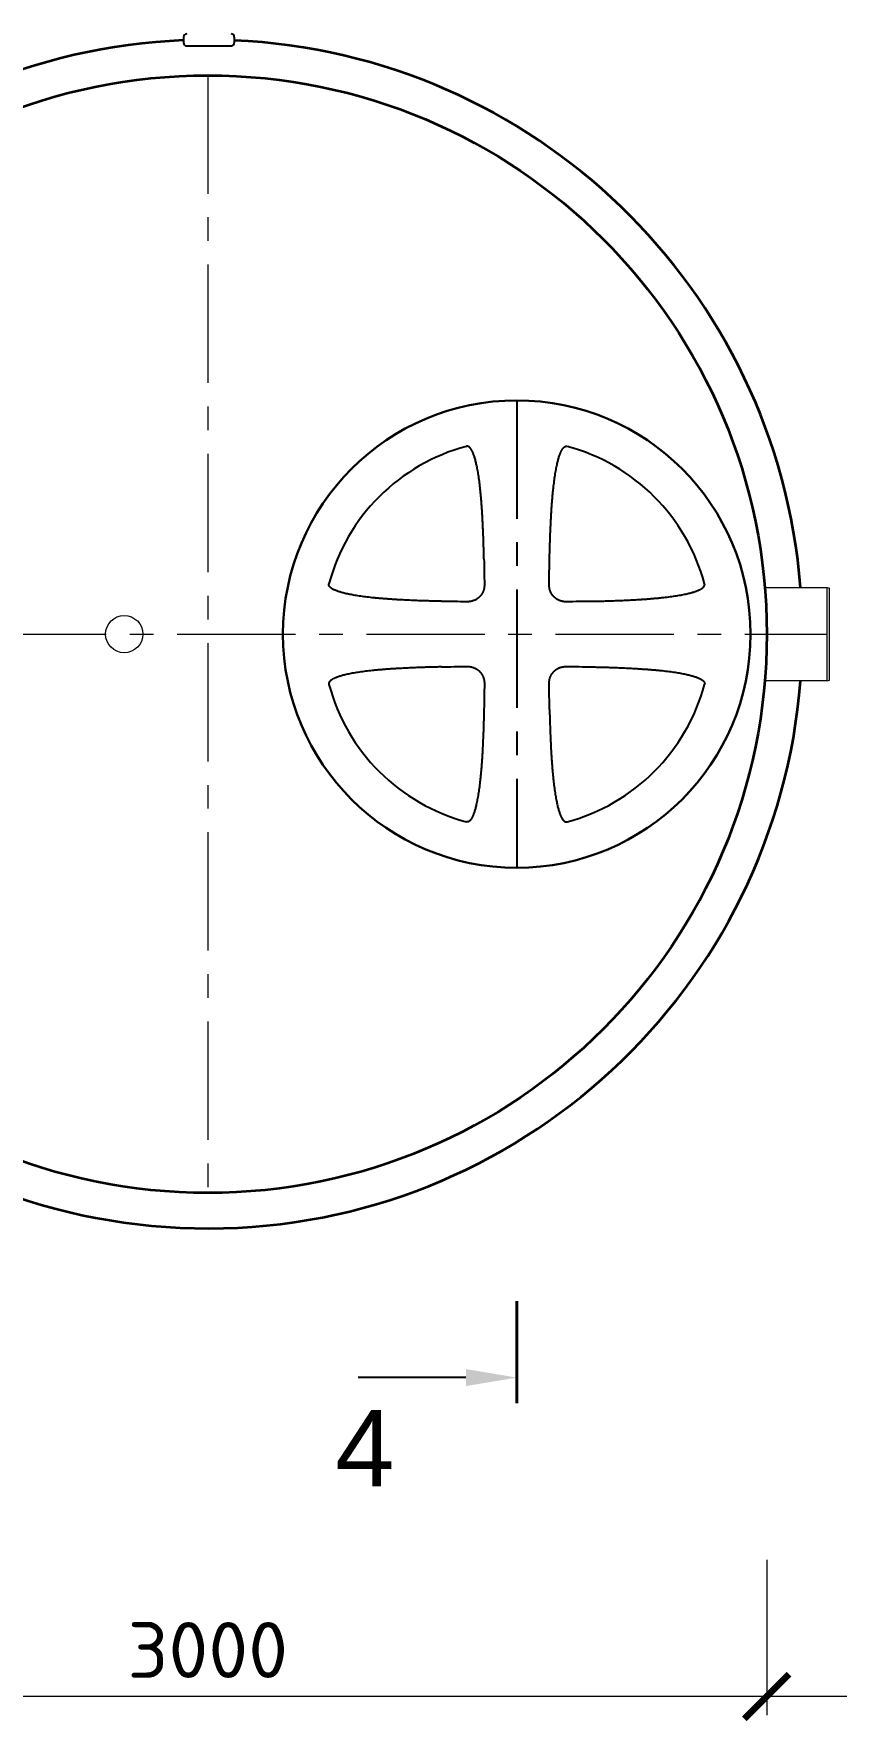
# Model space of a CAD drawing. Header units: millimetres. Extents: x 313506 to 417817, y -39276 to 9875.
# Drawn here: x 388800 to 390954, y -7296 to -2766 of the extents above; entities that cross this region are included whole.
import ezdxf

# ---------------------------------------------------------------- set-up
doc = ezdxf.new("R2010")
doc.units = ezdxf.units.MM
doc.linetypes.add('K5LT32784', pattern=[0])
doc.linetypes.add('осевая', pattern=[50.8, 31.75, -6.35, 6.35, -6.35])
doc.layers.add('К0-элементы', color=7, linetype='Continuous', true_color=0x643232)
doc.layers.add('Системный слой', color=7, linetype='Continuous')
doc.styles.add('ARTEM Arial', font='simplex.shx')
doc.dimstyles.new('ARTEM', dxfattribs={"dimtxt": 70, "dimasz": 50, "dimexe": 35, "dimexo": 15, "dimgap": 10, "dimtad": 1, "dimdec": 0, "dimtxsty": 'ARTEM Arial', "dimcen": 2.5, "dimclrd": 7, "dimclre": 7, "dimclrt": 7, "dimadec": 0, "dimazin": 0, "dimtfac": 1, "dimtdec": 0, "dimtmove": 0, "dimatfit": 3, "dimfxl": 1, "dimlwd": 15, "dimlwe": 15, "dimarcsym": 0})

# ---------------------------------------------------------------- blocks, each defined once
blk = doc.blocks.new('_ArchTick')
at = {"color": 0, "linetype": 'ByBlock', "const_width": 0.15}
blk.add_lwpolyline([(-0.5, -0.5), (0.5, 0.5)], dxfattribs=at)
blk = doc.blocks.new('*D371')
at = {"color": 7, "lineweight": 15, "transparency": 16777216}
for p, q in [((387767, -6878), (387767, -7279.8)), ((390767, -6863), (390767, -7279.8)), ((390767, -7229.8), (387767, -7229.8))]:
    blk.add_line(p, q, dxfattribs=at)
at = {"layer": 'Defpoints', "color": 0, "lineweight": 20, "transparency": 16777216}
for p in [(387767, -6863), (390767, -6848), (387767, -7229.8)]:
    blk.add_point(p, dxfattribs=at)
at = {"color": 7, "lineweight": 15, "transparency": 16777216, "xscale": 120, "yscale": 120, "zscale": 120, "rotation": 180}
blk.add_blockref('_ArchTick', (387767, -7229.8), dxfattribs=at)
at = {"color": 7, "lineweight": 15, "transparency": 16777216, "xscale": 120, "yscale": 120, "zscale": 120}
blk.add_blockref('_ArchTick', (390767, -7229.8), dxfattribs=at)
at = {"color": 7, "lineweight": 20, "transparency": 16777216, "insert": (389267, -7104.8), "char_height": 150, "attachment_point": 5, "style": 'ARTEM Arial'}
blk.add_mtext('3000', dxfattribs=at)
blk = doc.blocks.new('*D393')
at = {"color": 7, "lineweight": 15, "transparency": 16777216}
for p, q in [((390767, -6863), (390767, -7279.8)), ((392767, -6848), (392767, -7279.8)), ((392767, -7229.8), (390767, -7229.8))]:
    blk.add_line(p, q, dxfattribs=at)
at = {"layer": 'Defpoints', "color": 0, "lineweight": 20, "transparency": 16777216}
for p in [(392767, -6833), (390767, -6848), (390767, -7229.8)]:
    blk.add_point(p, dxfattribs=at)
at = {"color": 7, "lineweight": 15, "transparency": 16777216, "xscale": 120, "yscale": 120, "zscale": 120, "rotation": 180}
blk.add_blockref('_ArchTick', (390767, -7229.8), dxfattribs=at)
at = {"color": 7, "lineweight": 15, "transparency": 16777216, "xscale": 120, "yscale": 120, "zscale": 120}
blk.add_blockref('_ArchTick', (392767, -7229.8), dxfattribs=at)
at = {"color": 7, "lineweight": 20, "transparency": 16777216, "insert": (391767, -7104.8), "char_height": 150, "attachment_point": 5, "style": 'ARTEM Arial'}
blk.add_mtext('2000', dxfattribs=at)

msp = doc.modelspace()

# ---------------------------------------------------------------- linework, layer by layer
at = {"color": 7, "lineweight": 25}
for p, q in [((389202.2, -2774.6), (389202.2, -2789.9)), ((389210.9, -2798.6), (389329.5, -2798.6)), ((389338.2, -2774.6), (389338.2, -2789.9))]:
    msp.add_line(p, q, dxfattribs=at)
at = {"color": 1, "linetype": 'осевая', "lineweight": 15, "ltscale": 10}
for p, q in [((389267.3, -2877.7), (389267.3, -5877.7)), ((360736.6, -4377.7), (390929.4, -4377.6))]:
    msp.add_line(p, q, dxfattribs=at)
at = {"color": 1, "linetype": 'осевая', "lineweight": 25, "ltscale": 10}
msp.add_line((390096.2, -3750.2), (390096.2, -5005), dxfattribs=at)
at = {"color": 7, "lineweight": 15}
for p, q in [((390762.1, -4252.6), (390929.4, -4252.6)), ((390929.4, -4502.6), (390762.1, -4502.6))]:
    msp.add_line(p, q, dxfattribs=at)
at = {"color": 1, "lineweight": 40}
msp.add_line((390096.2, -6441.8), (390096.2, -6168.8), dxfattribs=at)
at = {"color": 1, "linetype": 'ByBlock', "lineweight": -2}
msp.add_lwpolyline([(389959.7, -6373.5), (389670.3, -6373.5)], dxfattribs=at)
at = {"lineweight": 35}
msp.add_circle((389267.3, -4377.7), 1500, dxfattribs=at)
at = {"lineweight": 20}
msp.add_circle((389042.8, -4377.7), 50, dxfattribs=at)
at = {"lineweight": 35}
for start, end in [(92.3374, 175.2926), (4.4969, 87.452), (184.7012, 355.5099)]:
    msp.add_arc((389267.3, -4377.7), 1595.5, start, end, dxfattribs=at)
at = {"color": 7, "lineweight": 25}
for centre, start, end in [((389210.9, -2774.6), 90, 180), ((389210.9, -2789.9), 180, 270), ((389329.5, -2774.6), 0, 90), ((389329.5, -2789.9), 270, 0)]:
    msp.add_arc(centre, 8.7, start, end, dxfattribs=at)
at = {"color": 1, "lineweight": 25}
msp.add_solid([(389959.7, -6396.3), (390096.2, -6373.5), (389959.7, -6350.8)], dxfattribs=at)
at = {"layer": 'К0-элементы', "color": 7, "linetype": 'K5LT32784', "lineweight": 20}
for p, q in [((390929.4, -4252.6), (390935.4, -4254.1)), ((390929.4, -4502.6), (390929.4, -4252.6)), ((390935.4, -4501.1), (390935.4, -4254.1)), ((390929.4, -4502.6), (390935.4, -4501.1))]:
    msp.add_line(p, q, dxfattribs=at)
at = {"layer": 'Системный слой', "color": 7, "lineweight": 30}
msp.add_circle((390096.2, -4377.6), 627.4, dxfattribs=at)
at = {"layer": 'Системный слой', "color": 7, "lineweight": 25}
for start, end in [(104.9943, 165.0057), (14.9943, 75.0057), (194.9943, 255.0057), (284.9943, 345.0057)]:
    msp.add_arc((390096.2, -4377.6), 521.8, start, end, dxfattribs=at)
at = {"layer": 'Системный слой', "color": 7, "lineweight": 25, "extrusion": (0, 0, -1)}
for centre, major_axis, start_param, end_param in [((388920.4, -4377.6), (0, -3187), -1.634239, -1.612784), ((391272.1, -4377.6), (0, 3187), -1.528808, -1.507354), ((390096.2, -3201.8), (-3187, 0), -1.528808, -1.507354), ((390096.2, -3201.8), (-3187, 0), -1.634239, -1.612784), ((390096.2, -5553.5), (3187, 0), -1.634239, -1.612784), ((390096.2, -5553.5), (3187, 0), -1.528808, -1.507354), ((388920.4, -4377.6), (0, -3187), -1.528808, -1.507354), ((391272.1, -4377.6), (0, 3187), -1.634239, -1.612784)]:
    msp.add_ellipse(centre, major_axis=major_axis, ratio=0.34202, start_param=start_param, end_param=end_param, dxfattribs=at)
at = {"layer": 'Системный слой', "color": 7, "lineweight": 25}
for points, knots in [([(390008.2, -4175.6), (390008.1, -4170.2), (390007.8, -4159.2), (390007.4, -4142.6), (390007, -4128.5), (390006.6, -4116.9), (390006.2, -4108), (390005.8, -4097.9), (390005.3, -4086.6), (390004.7, -4074), (390004.1, -4062.3), (390003.4, -4051.6), (390002.8, -4041.9), (390002.1, -4032.1), (390001.4, -4022.4), (390000.6, -4012.8), (389999.8, -4003.4), (389998.9, -3994.1), (389997.9, -3985.1), (389996.9, -3976.2), (389995.8, -3967.7), (389994.7, -3959.4), (389993.5, -3951.4), (389992.3, -3943.7), (389991, -3936.4), (389989.7, -3929.6), (389988.4, -3923.3), (389987.1, -3917.5), (389985.8, -3912.2), (389984.4, -3907.3), (389983.1, -3902.9), (389981.8, -3898.8), (389980.6, -3895.3), (389979.3, -3892.1), (389978.2, -3889.4), (389977.1, -3887.1), (389976.1, -3885.1), (389975.2, -3883.5), (389974.3, -3882), (389973.5, -3880.7), (389972.8, -3879.7), (389972.1, -3878.8), (389971.5, -3878), (389970.9, -3877.4), (389970.4, -3876.9), (389970, -3876.5), (389969.6, -3876.1), (389969.2, -3875.8), (389968.8, -3875.5), (389968.5, -3875.2), (389968.1, -3875), (389967.8, -3874.7), (389967.4, -3874.5), (389967, -3874.3), (389966.5, -3874), (389966, -3873.8), (389965.4, -3873.6), (389964.7, -3873.4), (389963.9, -3873.3), (389963.1, -3873.3), (389962.3, -3873.3), (389961.7, -3873.4), (389961.3, -3873.5), (389961.2, -3873.6)], [0, 0, 0, 0, 3.294372, 6.658592, 10.121593, 11.902894, 13.727108, 15.565806, 18.089199, 20.650882, 23.250738, 25.227925, 27.214477, 29.207845, 31.198516, 33.161939, 35.100749, 36.992852, 38.86301, 40.668913, 42.43271, 44.134312, 45.815956, 47.40632, 48.925529, 50.321905, 51.666806, 52.875385, 53.998684, 55.003566, 55.973887, 56.834853, 57.620252, 58.285215, 58.906539, 59.421027, 59.873097, 60.246259, 60.602155, 60.908041, 61.180307, 61.401463, 61.604048, 61.767517, 61.910185, 62.028901, 62.14479, 62.250718, 62.349589, 62.437156, 62.520317, 62.600986, 62.683377, 62.794474, 62.904935, 63.013803, 63.122506, 63.271682, 63.45784, 63.633238, 63.754366, 63.934896, 64, 64, 64, 64]), ([(390184.3, -4175.6), (390184.4, -4170.2), (390184.6, -4159.2), (390185.1, -4142.6), (390185.5, -4128.5), (390185.9, -4116.9), (390186.3, -4107.9), (390186.6, -4098.8), (390187, -4089.5), (390187.5, -4080.1), (390188, -4070.6), (390188.5, -4060.9), (390189.1, -4051.2), (390189.7, -4041.4), (390190.4, -4031.6), (390191.1, -4021.9), (390191.9, -4012.3), (390192.8, -4002.8), (390193.7, -3993.5), (390194.6, -3984.5), (390195.7, -3975.6), (390196.7, -3967.1), (390197.9, -3958.8), (390199.1, -3950.8), (390200.3, -3943.1), (390201.6, -3935.8), (390202.9, -3929), (390204.2, -3922.8), (390205.5, -3917), (390206.9, -3911.7), (390208.2, -3906.9), (390209.5, -3902.5), (390210.8, -3898.4), (390212.1, -3894.9), (390213.3, -3891.8), (390214.4, -3889.2), (390215.5, -3886.9), (390216.4, -3885), (390217.3, -3883.4), (390218.2, -3881.9), (390219, -3880.7), (390219.7, -3879.6), (390220.4, -3878.8), (390221, -3878), (390221.6, -3877.4), (390222.1, -3876.9), (390222.5, -3876.5), (390222.9, -3876.1), (390223.3, -3875.8), (390223.7, -3875.5), (390224, -3875.2), (390224.3, -3875), (390224.7, -3874.7), (390225.1, -3874.5), (390225.5, -3874.3), (390226, -3874), (390226.5, -3873.8), (390227.1, -3873.6), (390227.8, -3873.4), (390228.6, -3873.3), (390229.4, -3873.3), (390230.1, -3873.3), (390230.7, -3873.4), (390231.1, -3873.5), (390231.3, -3873.6)], [0, 0, 0, 0, 3.346522, 6.766848, 10.291529, 12.10647, 13.966728, 15.842272, 17.760329, 19.705723, 21.690551, 23.687495, 25.705597, 27.732688, 29.765616, 31.795276, 33.795524, 35.769581, 37.694349, 39.596139, 41.431301, 43.222957, 44.950628, 46.657893, 48.27186, 49.813093, 51.228677, 52.591625, 53.814671, 54.950111, 55.963708, 56.941681, 57.807329, 58.595452, 59.260387, 59.880783, 60.393124, 60.842571, 61.213062, 61.566815, 61.871519, 62.143339, 62.364996, 62.568381, 62.733225, 62.877534, 62.998106, 63.115804, 63.223386, 63.323799, 63.412733, 63.497193, 63.579124, 63.662803, 63.775637, 63.887825, 63.998395, 64.108796, 64.260302, 64.449369, 64.627508, 64.750528, 64.933879, 65, 65, 65, 65]), ([(389894.2, -4289.6), (389889.1, -4289.5), (389878.7, -4289.2), (389865.6, -4288.9), (389853.3, -4288.5), (389840.1, -4288.1), (389823, -4287.5), (389804.8, -4286.7), (389788.8, -4285.9), (389776, -4285.2), (389765.4, -4284.5), (389755.4, -4283.8), (389745.8, -4283.1), (389736.2, -4282.4), (389726.7, -4281.6), (389717.4, -4280.7), (389708.3, -4279.8), (389699.4, -4278.8), (389690.7, -4277.8), (389682.2, -4276.7), (389674, -4275.5), (389666, -4274.3), (389658.6, -4273), (389651.5, -4271.7), (389645, -4270.4), (389638.9, -4269.1), (389633.4, -4267.8), (389628.3, -4266.5), (389623.6, -4265.1), (389619.3, -4263.8), (389615.5, -4262.5), (389612.1, -4261.3), (389609.3, -4260.1), (389606.7, -4259), (389604.6, -4258), (389602.8, -4257), (389601.2, -4256.1), (389599.9, -4255.2), (389598.7, -4254.4), (389597.7, -4253.7), (389596.9, -4253.1), (389596.3, -4252.5), (389595.7, -4252), (389595.3, -4251.6), (389594.9, -4251.1), (389594.5, -4250.7), (389594.2, -4250.3), (389593.9, -4250), (389593.7, -4249.6), (389593.4, -4249.3), (389593.2, -4248.9), (389592.9, -4248.4), (389592.7, -4247.9), (389592.4, -4247.4), (389592.2, -4246.8), (389592.1, -4246.1), (389591.9, -4245.3), (389591.9, -4244.5), (389592, -4243.7), (389592, -4243.1), (389592.1, -4242.7), (389592.2, -4242.6)], [0, 0, 0, 0, 3.02765, 6.130095, 7.711356, 10.295721, 13.929306, 17.852185, 21.075848, 23.356556, 25.454567, 27.369743, 29.28457, 31.181263, 33.060102, 34.903414, 36.729231, 38.501691, 40.238572, 41.921872, 43.587415, 45.168284, 46.682445, 48.08064, 49.429669, 50.648002, 51.78422, 52.805921, 53.793743, 54.673452, 55.478237, 56.163293, 56.80467, 57.338103, 57.808296, 58.197357, 58.567882, 58.885925, 59.167818, 59.395948, 59.604956, 59.772794, 59.91893, 60.040332, 60.158922, 60.267663, 60.369344, 60.459616, 60.545402, 60.628157, 60.712316, 60.824376, 60.935003, 61.043224, 61.149462, 61.294441, 61.474783, 61.6447, 61.762042, 61.936931, 62, 62, 62, 62]), ([(390009.4, -4243.8), (390009.5, -4244.7), (390009.4, -4246.4), (390009.3, -4248.9), (390009, -4251.4), (390008.6, -4253.9), (390008.1, -4256.3), (390007.5, -4258.8), (390006.7, -4261.2), (390005.8, -4263.5), (390004.7, -4265.8), (390003.6, -4268), (390002.4, -4270.1), (390001.1, -4272), (389999.7, -4273.9), (389998.2, -4275.6), (389996.7, -4277.2), (389995.2, -4278.7), (389993.7, -4280.1), (389992.1, -4281.4), (389990.4, -4282.6), (389988.6, -4283.8), (389987, -4284.7), (389985.2, -4285.7), (389983.1, -4286.8), (389980.5, -4287.8), (389978, -4288.7), (389975.8, -4289.3), (389973.5, -4289.8), (389970.9, -4290.3), (389968, -4290.6), (389965.1, -4290.8), (389963.3, -4290.8), (389962.5, -4290.8)], [0, 0, 0, 0, 1.160827, 2.293622, 3.43563, 4.588756, 5.746246, 6.905348, 8.060469, 9.206891, 10.341224, 11.457239, 12.554235, 13.633163, 14.697615, 15.730559, 16.730575, 17.684561, 18.604883, 19.490061, 20.578623, 21.459916, 22.381037, 23.113319, 24.320591, 25.627437, 26.832376, 28.012841, 28.720001, 30.061886, 31.592299, 32.799071, 34, 34, 34, 34]), ([(390230, -4290.8), (390229.2, -4290.8), (390227.5, -4290.8), (390225, -4290.7), (390222.5, -4290.4), (390220, -4290), (390217.5, -4289.5), (390215.1, -4288.8), (390212.7, -4288.1), (390210.3, -4287.1), (390208.1, -4286.1), (390205.9, -4285), (390203.8, -4283.8), (390201.8, -4282.5), (390200, -4281.1), (390198.2, -4279.6), (390196.6, -4278.1), (390195.2, -4276.6), (390193.8, -4275.1), (390192.5, -4273.5), (390191.2, -4271.8), (390190.1, -4270), (390189.1, -4268.4), (390188.1, -4266.6), (390187.1, -4264.4), (390186.1, -4261.9), (390185.2, -4259.4), (390184.6, -4257.2), (390184.1, -4254.9), (390183.6, -4252.3), (390183.2, -4249.4), (390183, -4246.5), (390183, -4244.7), (390183, -4243.8)], [0, 0, 0, 0, 1.160827, 2.293622, 3.43563, 4.588756, 5.746246, 6.905348, 8.060469, 9.206891, 10.341224, 11.457239, 12.554235, 13.633163, 14.697615, 15.730559, 16.730575, 17.684561, 18.604883, 19.490061, 20.578623, 21.459916, 22.381037, 23.113319, 24.320591, 25.627437, 26.832376, 28.012841, 28.720001, 30.061886, 31.592299, 32.799071, 34, 34, 34, 34]), ([(390298.3, -4289.6), (390303.5, -4289.5), (390314.2, -4289.2), (390327.5, -4288.9), (390340.1, -4288.5), (390353.5, -4288.1), (390371, -4287.4), (390389.5, -4286.6), (390405.7, -4285.8), (390418.7, -4285), (390429.4, -4284.4), (390439.4, -4283.7), (390449.1, -4283), (390458.8, -4282.2), (390468.2, -4281.3), (390477.6, -4280.5), (390486.7, -4279.5), (390495.6, -4278.5), (390504.2, -4277.5), (390512.6, -4276.3), (390520.8, -4275.2), (390528.6, -4273.9), (390536, -4272.7), (390543, -4271.3), (390549.4, -4270), (390555.4, -4268.7), (390560.8, -4267.4), (390565.8, -4266), (390570.4, -4264.7), (390574.5, -4263.4), (390578.2, -4262.1), (390581.4, -4260.8), (390584.2, -4259.7), (390586.6, -4258.6), (390588.6, -4257.6), (390590.3, -4256.7), (390591.8, -4255.8), (390593.1, -4254.9), (390594.2, -4254.2), (390595.1, -4253.5), (390595.8, -4252.9), (390596.4, -4252.3), (390596.9, -4251.8), (390597.4, -4251.4), (390597.8, -4251), (390598.1, -4250.6), (390598.4, -4250.2), (390598.7, -4249.9), (390598.9, -4249.5), (390599.1, -4249.2), (390599.4, -4248.8), (390599.6, -4248.4), (390599.8, -4247.9), (390600, -4247.4), (390600.2, -4246.8), (390600.4, -4246.1), (390600.6, -4245.3), (390600.6, -4244.5), (390600.5, -4243.7), (390600.4, -4243.1), (390600.3, -4242.7), (390600.3, -4242.6)], [0, 0, 0, 0, 3.098261, 6.270257, 7.885874, 10.522158, 14.222088, 18.211189, 21.48322, 23.791405, 25.91056, 27.83924, 29.766287, 31.670808, 33.554374, 35.397495, 37.221269, 38.987539, 40.715871, 42.387727, 44.041242, 45.608249, 47.107289, 48.488328, 49.8195, 51.017864, 52.132795, 53.131323, 54.095468, 54.950922, 55.731334, 56.392139, 57.009565, 57.520478, 57.969136, 58.338887, 58.691133, 58.993238, 59.261551, 59.478662, 59.677208, 59.836711, 59.975492, 60.090496, 60.202763, 60.305383, 60.401166, 60.485997, 60.56656, 60.644707, 60.724522, 60.832147, 60.939155, 61.044621, 61.149928, 61.294442, 61.474783, 61.6447, 61.762042, 61.936931, 62, 62, 62, 62]), ([(389894.2, -4465.6), (389889.1, -4465.8), (389878.7, -4466), (389865.6, -4466.3), (389853.3, -4466.7), (389840.1, -4467.1), (389823, -4467.8), (389804.8, -4468.6), (389788.8, -4469.4), (389776, -4470.1), (389765.4, -4470.7), (389755.4, -4471.4), (389745.8, -4472.1), (389736.2, -4472.9), (389726.7, -4473.7), (389717.4, -4474.5), (389708.3, -4475.5), (389699.4, -4476.4), (389690.7, -4477.5), (389682.2, -4478.6), (389674, -4479.7), (389666, -4481), (389658.6, -4482.2), (389651.5, -4483.5), (389645, -4484.8), (389638.9, -4486.1), (389633.4, -4487.4), (389628.3, -4488.8), (389623.6, -4490.1), (389619.3, -4491.4), (389615.5, -4492.7), (389612.1, -4494), (389609.3, -4495.1), (389606.7, -4496.3), (389604.6, -4497.3), (389602.8, -4498.2), (389601.2, -4499.1), (389599.9, -4500), (389598.7, -4500.8), (389597.7, -4501.5), (389596.9, -4502.2), (389596.3, -4502.7), (389595.7, -4503.2), (389595.3, -4503.7), (389594.9, -4504.1), (389594.5, -4504.5), (389594.2, -4504.9), (389593.9, -4505.3), (389593.7, -4505.6), (389593.4, -4506), (389593.2, -4506.4), (389592.9, -4506.8), (389592.7, -4507.4), (389592.4, -4507.9), (389592.2, -4508.4), (389592.1, -4509.1), (389591.9, -4510), (389591.9, -4510.7), (389592, -4511.5), (389592, -4512.1), (389592.1, -4512.5), (389592.2, -4512.6)], [0, 0, 0, 0, 3.02765, 6.130095, 7.711356, 10.295721, 13.929306, 17.852185, 21.075848, 23.356556, 25.454567, 27.369743, 29.28457, 31.181263, 33.060102, 34.903414, 36.729231, 38.501691, 40.238572, 41.921872, 43.587415, 45.168284, 46.682445, 48.08064, 49.429669, 50.648002, 51.78422, 52.805921, 53.793743, 54.673452, 55.478237, 56.163293, 56.80467, 57.338103, 57.808296, 58.197357, 58.567882, 58.885925, 59.167818, 59.395948, 59.604956, 59.772794, 59.91893, 60.040332, 60.158922, 60.267663, 60.369344, 60.459616, 60.545402, 60.628157, 60.712316, 60.824376, 60.935003, 61.043224, 61.149462, 61.294441, 61.474783, 61.6447, 61.762042, 61.936931, 62, 62, 62, 62]), ([(389962.5, -4464.4), (389963.3, -4464.4), (389965, -4464.4), (389967.5, -4464.6), (389970, -4464.8), (389972.5, -4465.2), (389975, -4465.8), (389977.4, -4466.4), (389979.8, -4467.2), (389982.2, -4468.1), (389984.4, -4469.1), (389986.6, -4470.3), (389988.7, -4471.5), (389990.7, -4472.8), (389992.5, -4474.2), (389994.2, -4475.6), (389995.8, -4477.1), (389997.4, -4478.7), (389998.9, -4480.3), (390000.3, -4482.1), (390001.6, -4484), (390003, -4486.2), (390004.2, -4488.3), (390005.1, -4490.3), (390006.1, -4492.4), (390006.8, -4494.4), (390007.6, -4496.8), (390008.1, -4498.8), (390008.6, -4501), (390008.9, -4503.1), (390009.2, -4505.6), (390009.4, -4508.5), (390009.5, -4510.5), (390009.4, -4511.4)], [0, 0, 0, 0, 1.160825, 2.293619, 3.435628, 4.588757, 5.746252, 6.905358, 8.060478, 9.206889, 10.341203, 11.457205, 12.554205, 13.633169, 14.695741, 15.717068, 16.69175, 17.601108, 18.876909, 19.676175, 20.71619, 22.027068, 23.211446, 23.982012, 25.113816, 26.386625, 26.915982, 28.452958, 29.235773, 30.022226, 31.353686, 32.71083, 34, 34, 34, 34]), ([(390183, -4511.4), (390183, -4510.6), (390183, -4508.9), (390183.2, -4506.4), (390183.5, -4503.9), (390183.8, -4501.4), (390184.4, -4498.9), (390185, -4496.4), (390185.8, -4494), (390186.7, -4491.7), (390187.7, -4489.4), (390188.9, -4487.3), (390190.1, -4485.2), (390191.4, -4483.2), (390192.8, -4481.3), (390194.3, -4479.6), (390195.7, -4478), (390197.2, -4476.5), (390198.8, -4475.2), (390200.4, -4473.9), (390202.1, -4472.6), (390203.8, -4471.5), (390205.4, -4470.5), (390207.3, -4469.5), (390209.4, -4468.5), (390211.9, -4467.4), (390214.5, -4466.6), (390216.7, -4466), (390219, -4465.4), (390221.5, -4465), (390224.5, -4464.6), (390227.4, -4464.4), (390229.1, -4464.4), (390230, -4464.4)], [0, 0, 0, 0, 1.160827, 2.293622, 3.43563, 4.588756, 5.746246, 6.905348, 8.060469, 9.206891, 10.341224, 11.457239, 12.554235, 13.633163, 14.697615, 15.730559, 16.730575, 17.684561, 18.604883, 19.490061, 20.578623, 21.459916, 22.381037, 23.113319, 24.320591, 25.627437, 26.832376, 28.012841, 28.720001, 30.061886, 31.592299, 32.799071, 34, 34, 34, 34]), ([(390298.3, -4465.6), (390303.5, -4465.8), (390314.2, -4466), (390327.5, -4466.4), (390340.1, -4466.7), (390353.5, -4467.2), (390371, -4467.8), (390389.5, -4468.6), (390405.7, -4469.5), (390418.7, -4470.2), (390429.4, -4470.9), (390439.4, -4471.6), (390449.1, -4472.3), (390458.8, -4473.1), (390468.2, -4473.9), (390477.6, -4474.8), (390486.7, -4475.7), (390495.6, -4476.7), (390504.2, -4477.8), (390512.6, -4478.9), (390520.8, -4480.1), (390528.6, -4481.3), (390536, -4482.6), (390543, -4483.9), (390549.4, -4485.2), (390555.4, -4486.6), (390560.8, -4487.9), (390565.8, -4489.2), (390570.4, -4490.5), (390574.5, -4491.9), (390578.2, -4493.2), (390581.4, -4494.4), (390584.2, -4495.6), (390586.6, -4496.7), (390588.6, -4497.7), (390590.3, -4498.6), (390591.8, -4499.5), (390593.1, -4500.3), (390594.2, -4501.1), (390595.1, -4501.8), (390595.8, -4502.4), (390596.4, -4502.9), (390596.9, -4503.4), (390597.4, -4503.9), (390597.8, -4504.3), (390598.1, -4504.7), (390598.4, -4505), (390598.7, -4505.4), (390598.9, -4505.7), (390599.1, -4506.1), (390599.4, -4506.4), (390599.6, -4506.9), (390599.8, -4507.4), (390600, -4507.9), (390600.2, -4508.4), (390600.4, -4509.1), (390600.6, -4510), (390600.6, -4510.7), (390600.5, -4511.5), (390600.4, -4512.1), (390600.3, -4512.5), (390600.3, -4512.6)], [0, 0, 0, 0, 3.098261, 6.270257, 7.885874, 10.522158, 14.222088, 18.211189, 21.48322, 23.791405, 25.91056, 27.83924, 29.766287, 31.670808, 33.554374, 35.397495, 37.221271, 38.987539, 40.715869, 42.387727, 44.041242, 45.608249, 47.107289, 48.488328, 49.8195, 51.017864, 52.132795, 53.131323, 54.095468, 54.950922, 55.731334, 56.392139, 57.009565, 57.520478, 57.969136, 58.338887, 58.691133, 58.993238, 59.261551, 59.478662, 59.677208, 59.836711, 59.975492, 60.090496, 60.202763, 60.305383, 60.401166, 60.485997, 60.56656, 60.644707, 60.724522, 60.832147, 60.939155, 61.044621, 61.149928, 61.294442, 61.474783, 61.6447, 61.762042, 61.936931, 62, 62, 62, 62]), ([(390008.2, -4579.7), (390008.1, -4585.2), (390007.8, -4596.2), (390007.5, -4610.1), (390007.1, -4621.8), (390006.8, -4631.5), (390006.4, -4643.8), (390005.8, -4658.3), (390005, -4674.9), (390004.3, -4689.8), (390003.5, -4702.9), (390002.8, -4713.6), (390002.1, -4723.6), (390001.4, -4733.3), (390000.6, -4742.8), (389999.7, -4752.2), (389998.8, -4761.4), (389997.9, -4770.4), (389996.9, -4779.1), (389995.8, -4787.6), (389994.7, -4795.9), (389993.5, -4803.9), (389992.3, -4811.5), (389991, -4818.7), (389989.7, -4825.5), (389988.4, -4831.7), (389987.1, -4837.5), (389985.8, -4842.8), (389984.5, -4847.7), (389983.2, -4852.1), (389981.9, -4856.2), (389980.6, -4859.8), (389979.4, -4862.9), (389978.3, -4865.7), (389977.2, -4868), (389976.2, -4870), (389975.3, -4871.7), (389974.4, -4873.2), (389973.5, -4874.5), (389972.8, -4875.5), (389972.1, -4876.5), (389971.5, -4877.2), (389970.9, -4877.8), (389970.4, -4878.3), (389970, -4878.8), (389969.6, -4879.1), (389969.2, -4879.5), (389968.8, -4879.8), (389968.5, -4880), (389968.1, -4880.3), (389967.8, -4880.5), (389967.4, -4880.7), (389967, -4881), (389966.5, -4881.2), (389966, -4881.4), (389965.4, -4881.6), (389964.7, -4881.8), (389963.9, -4881.9), (389963.1, -4882), (389962.3, -4881.9), (389961.7, -4881.8), (389961.3, -4881.7), (389961.2, -4881.7)], [0, 0, 0, 0, 3.289426, 6.641073, 8.341944, 10.288254, 12.467464, 15.73036, 19.040043, 22.396272, 24.748618, 26.9013, 28.85179, 30.799553, 32.720392, 34.61697, 36.467565, 38.296603, 40.062486, 41.787015, 43.450467, 45.094385, 46.649301, 48.134932, 49.501134, 50.817333, 52.001692, 53.103719, 54.091658, 55.04643, 55.895777, 56.672128, 57.331893, 57.949266, 58.462051, 58.913492, 59.286861, 59.642661, 59.947993, 60.219335, 60.439132, 60.640228, 60.80198, 60.942837, 61.059698, 61.173776, 61.278051, 61.375378, 61.461577, 61.543439, 61.622848, 61.70395, 61.81331, 61.922045, 62.029212, 62.136217, 62.283062, 62.466311, 62.638969, 62.758204, 62.935914, 63, 63, 63, 63]), ([(390184.3, -4579.7), (390184.4, -4585), (390184.6, -4595.9), (390185, -4609.5), (390185.3, -4621), (390185.7, -4630.5), (390186.1, -4642.7), (390186.7, -4657.2), (390187.4, -4673.6), (390188.2, -4688.5), (390188.9, -4701.5), (390189.6, -4712.2), (390190.3, -4722.3), (390191, -4732), (390191.8, -4741.6), (390192.6, -4751), (390193.5, -4760.2), (390194.5, -4769.3), (390195.5, -4778.1), (390196.5, -4786.7), (390197.7, -4795), (390198.8, -4803.1), (390200.1, -4810.8), (390201.3, -4818.1), (390202.6, -4825), (390204, -4831.3), (390205.3, -4837.2), (390206.6, -4842.5), (390207.9, -4847.5), (390209.2, -4852), (390210.6, -4856.1), (390211.8, -4859.7), (390213.1, -4862.9), (390214.2, -4865.6), (390215.3, -4868), (390216.3, -4870), (390217.2, -4871.7), (390218.1, -4873.2), (390218.9, -4874.5), (390219.7, -4875.5), (390220.4, -4876.5), (390221, -4877.2), (390221.6, -4877.8), (390222.1, -4878.3), (390222.5, -4878.8), (390222.9, -4879.1), (390223.3, -4879.5), (390223.7, -4879.8), (390224, -4880), (390224.3, -4880.3), (390224.7, -4880.5), (390225.1, -4880.7), (390225.5, -4881), (390226, -4881.2), (390226.5, -4881.4), (390227.1, -4881.6), (390227.8, -4881.8), (390228.6, -4881.9), (390229.4, -4882), (390230.1, -4881.9), (390230.7, -4881.8), (390231.1, -4881.7), (390231.3, -4881.7)], [0, 0, 0, 0, 3.218923, 6.506826, 8.178508, 10.098303, 12.252324, 15.489576, 18.77979, 22.122744, 24.473336, 26.627827, 28.584132, 30.538174, 32.467068, 34.373014, 36.235157, 38.076608, 39.857077, 41.597492, 43.27857, 44.940532, 46.513958, 48.018144, 49.402538, 50.736545, 51.936949, 53.053667, 54.053979, 55.020167, 55.878253, 56.661609, 57.325775, 57.946675, 58.461223, 58.913538, 59.286894, 59.642684, 59.948009, 60.219346, 60.43914, 60.640233, 60.801982, 60.942838, 61.059698, 61.173776, 61.278051, 61.375378, 61.461577, 61.543439, 61.622847, 61.70395, 61.81331, 61.922045, 62.029212, 62.136217, 62.283062, 62.466311, 62.638969, 62.758204, 62.935914, 63, 63, 63, 63])]:
    msp.add_open_spline(points, degree=3, knots=knots, dxfattribs=at)

# ---------------------------------------------------------------- texts
at = {"color": 1, "lineweight": 25, "insert": (389768, -6665.4), "char_height": 204.75, "attachment_point": 9}
msp.add_mtext('{\\fArial|b0|i0|c204|p34;4}', dxfattribs=at)

# ---------------------------------------------------------------- dimensions: what is measured, and where the dimension line sits
at = {"lineweight": 20}
for base, p1, p2, picture, middle in [((390767, -7229.8), (392767, -6833), (390767, -6848), '*D393', (391767, -7104.8)), ((387767, -7229.8), (390767, -6848), (387767, -6863), '*D371', (389267, -7104.8))]:
    dim = msp.add_linear_dim(base=base, p1=p1, p2=p2, angle=180, dimstyle='ARTEM', override={"dimtxt": 150, "dimasz": 120, "dimexe": 50, "dimgap": 50, "dimblk1": 'ArchTick', "dimblk2": 'ArchTick', "dimsah": 1}, dxfattribs=at)
    dim.commit()
    dim.dimension.update_dxf_attribs({"geometry": picture, "text_midpoint": middle})

doc.saveas('drawing.dxf')
